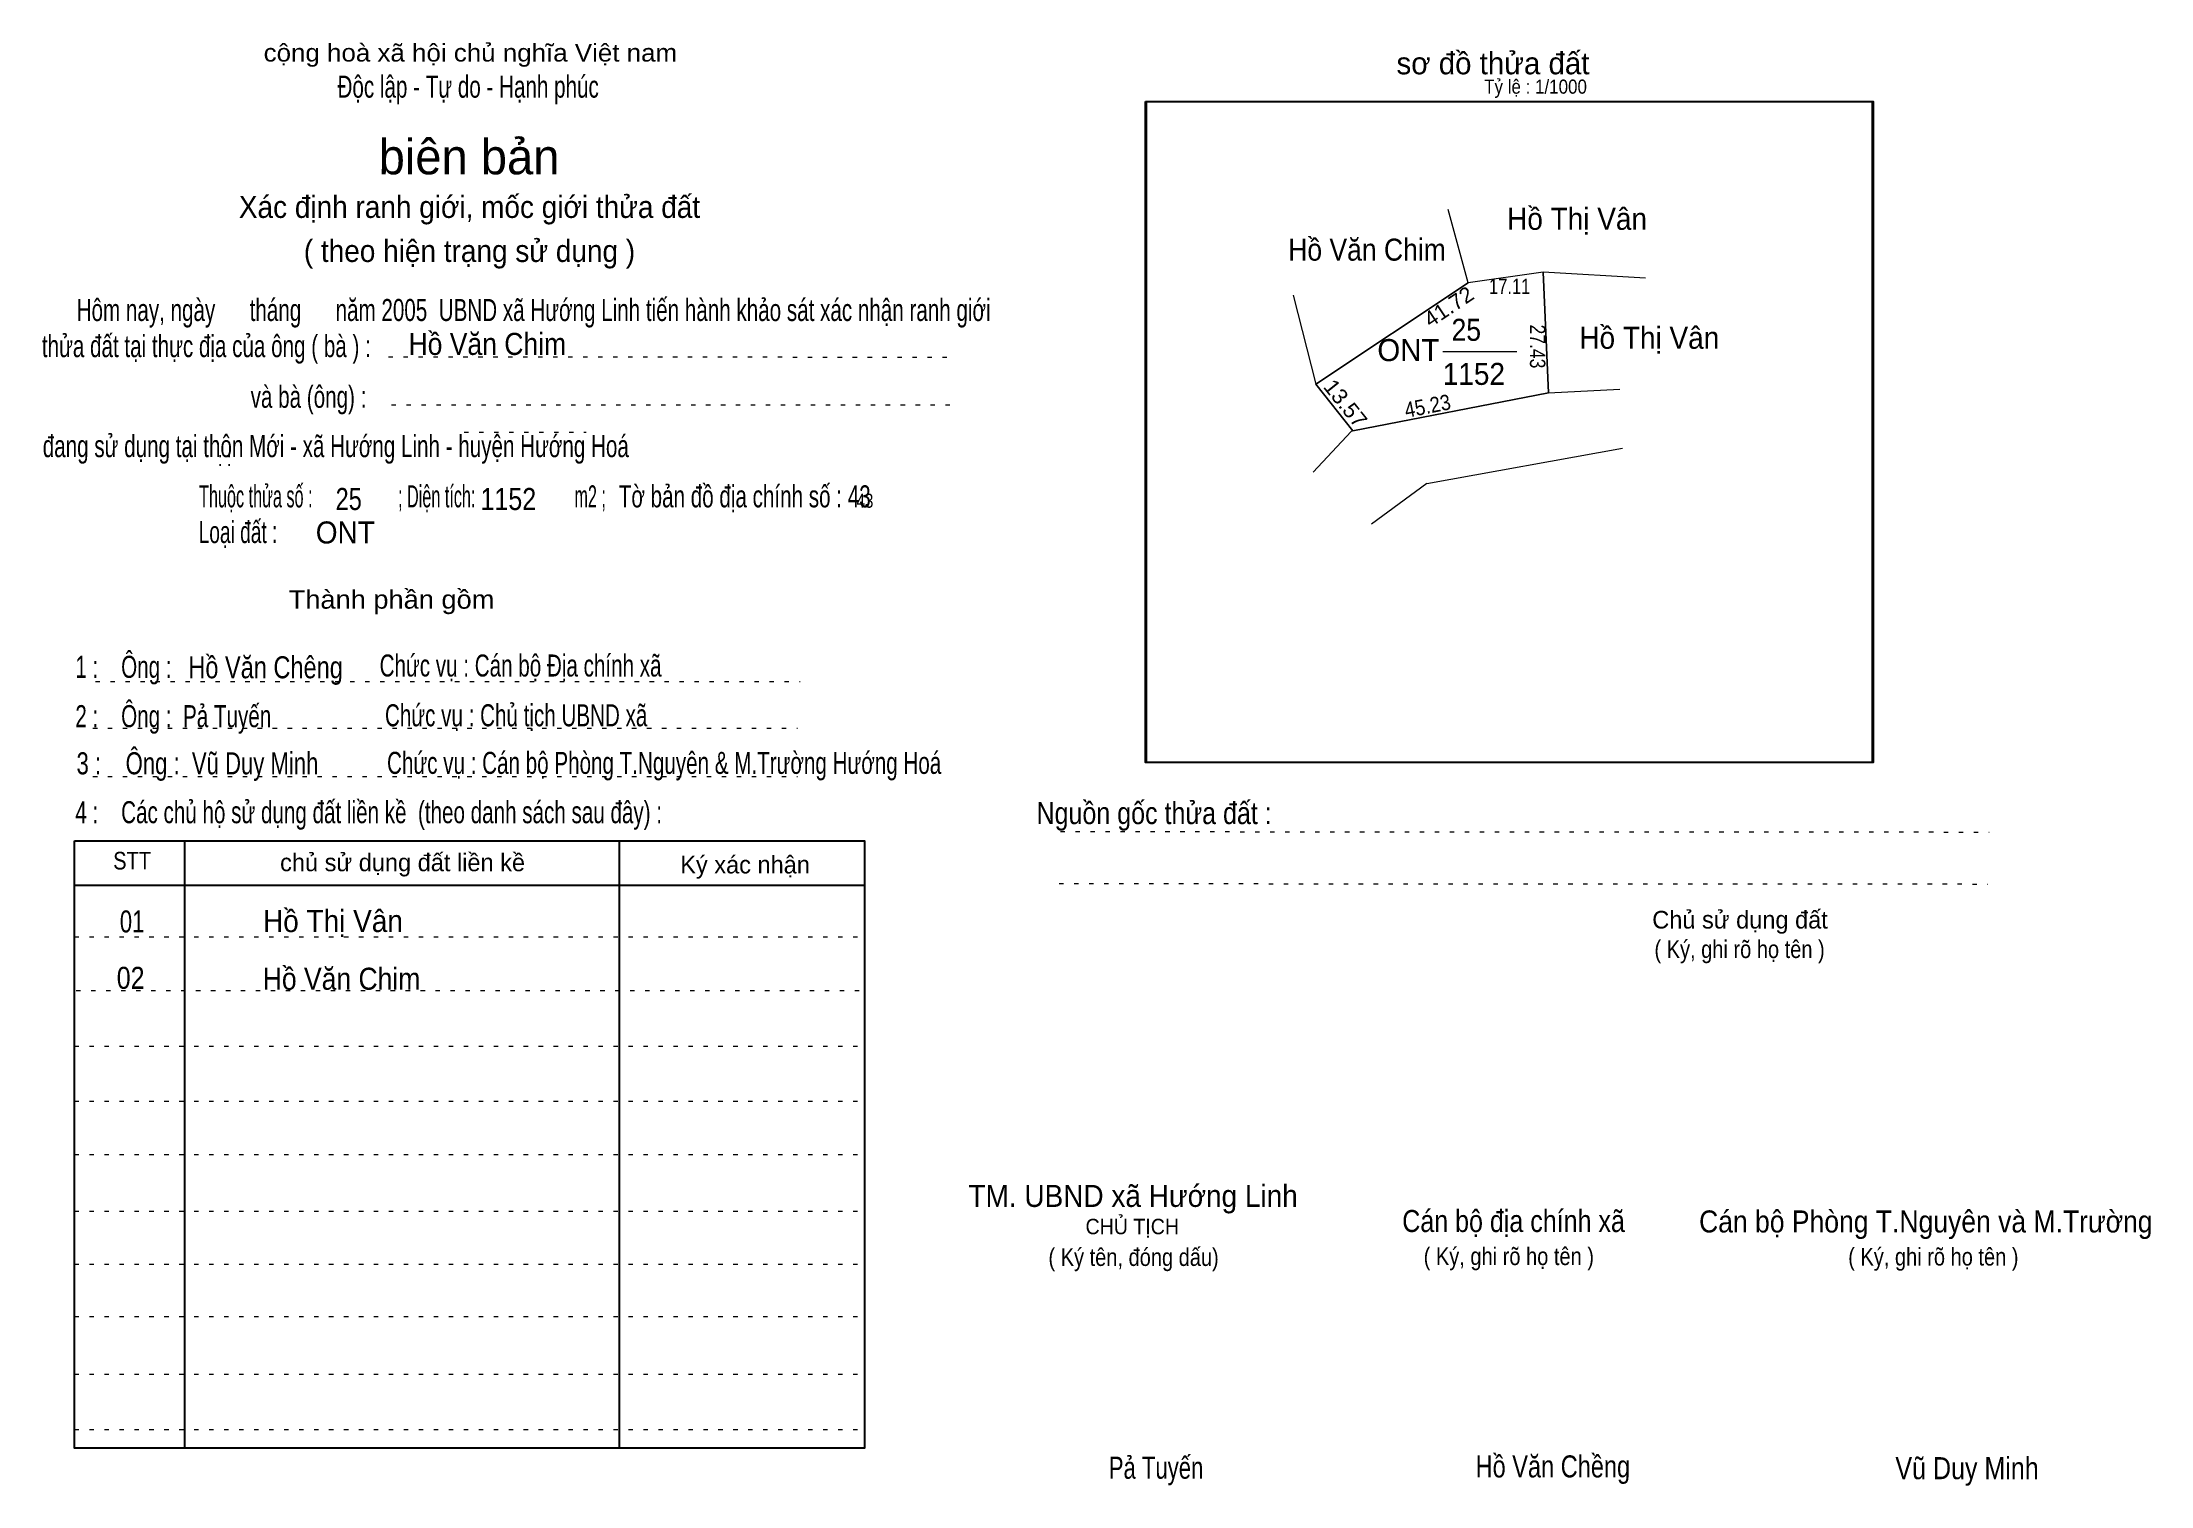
# Model space of a CAD drawing. Header units: centimetres. Extents: x -1.5 to 46.4, y -3.9 to 28.9.
import ezdxf
from ezdxf.enums import TextEntityAlignment as Align

# ---------------------------------------------------------------- set-up
doc = ezdxf.new("R2010")
doc.units = ezdxf.units.CM
doc.header["$LTSCALE"] = 0.2
doc.linetypes.add('DOTTED', pattern=[1.5, 0.3, -1.2])
for name, color, linetype in [('1', 7, 'Continuous'), ('16', 7, 'Continuous'), ('34', 7, 'Continuous'), ('51', 7, 'Continuous')]:
    doc.layers.add(name, color=color, linetype=linetype)
for name, color, linetype, lineweight in [('15', 7, 'Continuous', 13), ('2', 7, 'Continuous', 25), ('22', 7, 'Continuous', 13), ('5', 7, 'DOTTED', 13)]:
    doc.layers.add(name, color=color, linetype=linetype, lineweight=lineweight)

msp = doc.modelspace()

# ---------------------------------------------------------------- linework, layer by layer
at = {"layer": '15'}
msp.add_line((30.31, 21.85), (31.99, 21.85), dxfattribs=at)
at = {"layer": '2'}
msp.add_lwpolyline([(23.56, 27.52), (40.06, 27.52), (40.06, 12.52), (23.56, 12.52)], close=True, dxfattribs=at)
at = {"layer": '22'}
for p, q in [((30.89, 23.41), (30.43, 25.07)), ((26.91, 23.13), (27.43, 21.11)), ((32.71, 20.91), (34.33, 20.99)), ((29.95, 18.85), (34.39, 19.65)), ((29.95, 18.85), (28.69, 17.93))]:
    msp.add_line(p, q, dxfattribs=at)
msp.add_lwpolyline([(28.27, 20.05), (32.71, 20.91), (32.59, 23.65), (30.89, 23.41), (27.43, 21.11)], close=True, dxfattribs=at)
for points in [[(32.59, 23.65), (32.71, 20.91), (28.27, 20.05)], [(34.91, 23.51), (32.59, 23.65), (30.89, 23.41)], [(28.27, 20.05), (27.43, 21.11), (30.89, 23.41)], [(28.27, 20.05), (28.23, 20.03), (27.37, 19.11)]]:
    msp.add_lwpolyline(points, dxfattribs=at)
at = {"layer": '5'}
for p, q in [((6.37, 21.73), (19.21, 21.72)), ((6.44, 20.64), (19.25, 20.64)), ((8.09, 20.02), (10.86, 20.02)), ((-0.28, 14.36), (15.72, 14.36)), ((-0.34, 13.3), (15.66, 13.3)), ((-0.34, 12.2), (15.66, 12.2)), ((21.63, 10.95), (42.72, 10.94)), ((21.6, 9.77), (42.69, 9.76)), ((-0.76, 8.56), (17.18, 8.56)), ((-0.72, 7.34), (17.22, 7.34)), ((-0.76, 6.08), (17.18, 6.08)), ((-0.76, 4.83), (17.18, 4.83)), ((-0.76, 3.62), (17.18, 3.62)), ((-0.76, 2.33), (17.18, 2.33)), ((-0.76, 1.13), (17.18, 1.13)), ((-0.76, -0.06), (17.18, -0.06)), ((-0.76, -1.37), (17.18, -1.37)), ((-0.76, -2.62), (17.18, -2.62))]:
    msp.add_line(p, q, dxfattribs=at)
at = {"layer": '5', "linetype": 'Continuous', "lineweight": 25}
for p, q in [((1.74, 10.74), (1.74, -3.05)), ((11.61, 10.74), (11.61, -3.05)), ((-0.76, 9.73), (17.18, 9.73))]:
    msp.add_line(p, q, dxfattribs=at)
for points in [[(23.58, 27.52), (40.08, 27.52), (40.08, 12.52), (23.58, 12.52)], [(-0.76, 10.74), (17.18, 10.74), (17.18, -3.05), (-0.76, -3.05)]]:
    msp.add_lwpolyline(points, close=True, dxfattribs=at)

# ---------------------------------------------------------------- texts
at = {"layer": '1'}
for s, width, p in [('01', 0.75, (0.27, 8.66)), ('02', 0.85, (0.2, 7.38))]:
    msp.add_text(s, height=0.5, dxfattribs=dict(at, width=width)).set_placement(p)
at = {"layer": '15'}
for s, width, p in [('25', 0.9, (30.51, 22.09)), ('1152', 0.95, (30.31, 21.09))]:
    msp.add_text(s, height=0.4999, dxfattribs=dict(at, width=width)).set_placement(p)
at = {"layer": '16'}
for s, width, p in [('Hồ Thị Vân', 0.95, (33.36, 24.61)), ('Hồ Văn Chim', 0.9, (28.59, 23.91)), ('Hồ Văn Chim', 0.9, (8.615, 21.77)), ('Hồ Thị Vân', 0.95, (35, 21.91)), ('Hồ Thị Vân', 0.95, (5.11, 8.67)), ('Hồ Văn Chim', 0.9, (5.305, 7.36))]:
    msp.add_text(s, height=0.4999, dxfattribs=dict(at, width=width)).set_placement(p, align=Align.CENTER)
at = {"layer": '22'}
msp.add_text('ONT', height=0.4999, dxfattribs=at).set_placement((29.53, 21.63), align=Align.CENTER)
at = {"layer": '34'}
for s, height, width, p in [(': : ', 0.32, 0.85, (2.5, 19.25)), ('25', 0.5, 0.8, (5.17, 18.25)), ('1152', 0.5, 0.85, (8.46, 18.25)), ('43', 0.32, 0.8, (17, 18.3)), ('ONT', 0.5, 0.95, (4.72, 17.49))]:
    msp.add_text(s, height=height, dxfattribs=dict(at, width=width)).set_placement(p)
at = {"layer": '5'}
for s, height, width, p in [('cộng hoà xã hội chủ nghĩa Việt nam', 0.4, 1.1, (8.23, 28.43)), ('Độc lập - Tự do - Hạnh phúc', 0.5, 0.7, (8.18, 27.61)), ('Xác định ranh giới, mốc giới thửa đất', 0.5, 0.95, (8.21, 24.88)), ('( theo hiện trạng sử dụng )', 0.5, 0.95, (8.21, 23.88)), ('Thành phần gồm', 0.42, 1.1, (6.44, 16.01)), ('Hồ Văn Chêng', 0.5, 0.8, (3.58, 14.43)), ('Chức vụ : Cán bộ Địa chính xã', 0.5, 0.7, (9.37, 14.47)), ('Chức vụ : Chủ tịch UBND xã', 0.5, 0.7, (9.27, 13.34)), ('Chức vụ : Cán bộ Phòng T.Nguyên & M.Trường Hướng Hoá', 0.5, 0.7, (12.63, 12.26)), ('    Nguồn gốc thửa đất :', 0.5, 0.85, (23.44, 11.12)), ('( Ký, ghi rõ họ tên )', 0.4, 0.85, (37.05, 8.08)), ('CHỦ TỊCH', 0.35, 0.95, (23.26, 1.81)), ('( Ký tên, đóng dấu)', 0.4, 0.85, (23.29, 1.09)), ('( Ký, ghi rõ họ tên )', 0.4, 0.85, (31.81, 1.11)), ('( Ký, ghi rõ họ tên )', 0.4, 0.85, (41.45, 1.1)), ('Pả Tuyến', 0.5, 0.75, (23.8, -3.74)), ('Hồ Văn Chềng', 0.5, 0.8, (32.81, -3.71)), ('Vũ Duy Minh', 0.5, 0.85, (42.215, -3.75))]:
    msp.add_text(s, height=height, dxfattribs=dict(at, width=width)).set_placement(p, align=Align.CENTER)
msp.add_text('sơ đồ thửa đất', height=0.5, dxfattribs=at).set_placement((29.26, 28.14))
for s, height, p in [('biên bản', 0.8, (8.2, 25.87)), ('      chủ sử dụng đất liền kề', 0.4, (6.245, 10.05)), ('   Ký xác nhận', 0.4, (14.245, 10)), ('Chủ sử dụng đất', 0.4, (37.06, 8.75))]:
    msp.add_text(s, height=height, dxfattribs=at).set_placement(p, align=Align.CENTER)
for s, height, width, p in [('   Hôm nay, ngày      tháng      năm 2005  UBND xã Hướng Linh tiến hành khảo sát xác nhận ranh giới ', 0.5, 0.7, (-1.1, 22.54)), ('thửa đất tại thực địa của ông ( bà ) :                                       ', 0.5, 0.7, (-1.5, 21.72)), ('                                     và bà (ông) :', 0.5, 0.7, (-1.57, 20.57)), (' đang sử dụng tại thôn Mới - xã Hướng Linh - huyện Hướng Hoá', 0.5, 0.7, (-1.61, 19.45)), ('Thuộc thửa số :                   ; Diện tích:                      m2 ;                                            ', 0.5, 0.55, (2.07, 18.31)), ('Tờ bản đồ địa chính số : 43', 0.5, 0.7, (11.6, 18.31)), ('Loại đất :  ', 0.5, 0.65, (2.06, 17.5)), ('    1 :    Ông :                                                        ', 0.5, 0.7, (-1.26, 14.44)), ('    2 :    Ông :  Pả Tuyến', 0.5, 0.7, (-1.26, 13.32)), ('    3 :    Ông :  Vũ Duy Minh', 0.5, 0.75, (-1.27, 12.25)), ('    4 :    Các chủ hộ sử dụng đất liền kề  (theo danh sách sau đây) :', 0.5, 0.7, (-1.26, 11.14)), ('STT', 0.4, 0.85, (0.12, 10.09)), ('TM. UBND xã Hướng Linh', 0.5, 0.95, (19.54, 2.43)), ('Cán bộ địa chính xã  ', 0.5, 0.85, (29.39, 1.86)), ('Cán bộ Phòng T.Nguyên và M.Trường', 0.5, 0.9, (36.13, 1.85))]:
    msp.add_text(s, height=height, dxfattribs=dict(at, width=width)).set_placement(p)
at = {"layer": '51'}
for s, height, width, p in [('Tỷ lệ : 1/1000', 0.32, 0.9, (31.25, 27.7)), ('17.11', 0.35, 0.8, (31.36, 23.15))]:
    msp.add_text(s, height=height, dxfattribs=dict(at, width=width)).set_placement(p)
for s, rotation, width, p in [('41.72', 33.652, 1.05, (30.03, 22.38)), ('27.43', 270, 0.85, (32.29, 22.46)), ('13.57', 308.719, 1.05, (27.58, 21.04)), ('45.23', 10.947, 0.9, (29.48, 20.34))]:
    msp.add_text(s, height=0.35, rotation=rotation, dxfattribs=dict(at, width=width)).set_placement(p)

doc.saveas('drawing.dxf')
